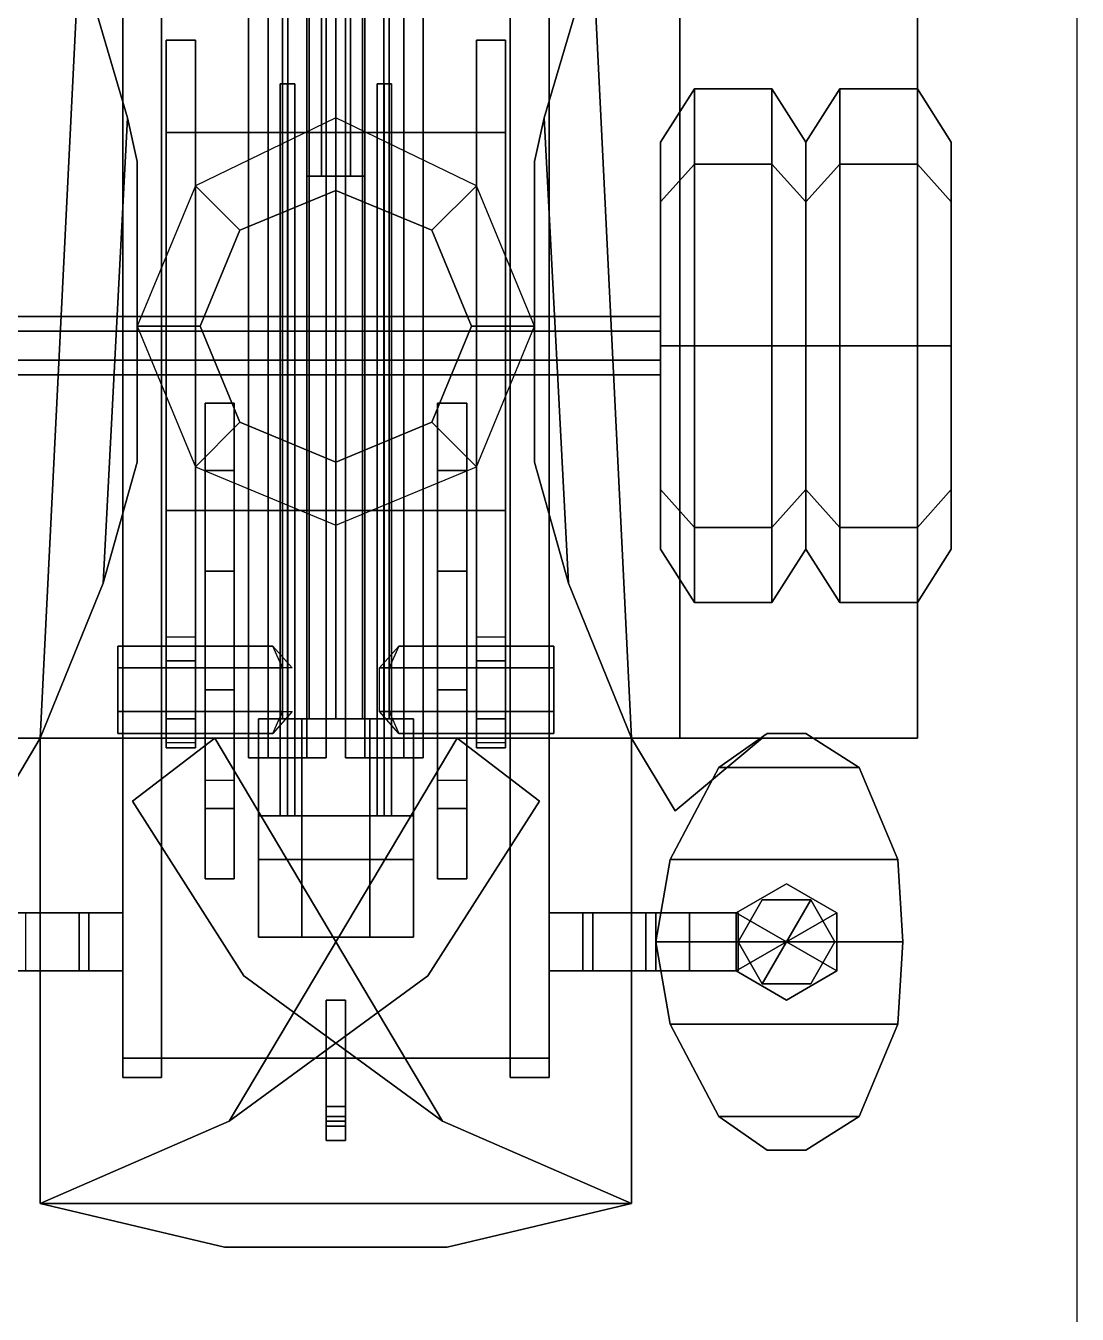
# Model space of a CAD drawing. Header units: millimetres. Extents: x -4.7 to 3, y -10.5 to 11.8.
# Drawn here: x -0.64 to 1.53, y -4.148 to -1.49 of the extents above; entities that cross this region are included whole.
import ezdxf

# ---------------------------------------------------------------- set-up
doc = ezdxf.new("R2010")
doc.units = ezdxf.units.MM
for name, color, linetype in [('drawing', 9, 'Continuous'), ('f2', 8, 'Continuous'), ('foldables', 8, 'Continuous'), ('gun', 1, 'Continuous'), ('sleeve', 5, 'Continuous'), ('supports', 5, 'Continuous'), ('turret', 2, 'Continuous'), ('wheels', 2, 'Continuous')]:
    doc.layers.add(name, color=color, linetype=linetype)
picture_1 = doc.add_image_def('image1.gif', size_in_pixel=(980, 444))

msp = doc.modelspace()

# ---------------------------------------------------------------- linework, layer by layer
for points in [[(-0.44, 2.97, 0.77), (-0.44, -3.66, 0.77), (-0.44, -3.66, 1.06), (-0.44, 2.97, 1.06)], [(-0.44, -3.66, 1.06), (-0.36, -3.66, 1.06), (-0.36, 2.97, 1.06), (-0.44, 2.97, 1.06)], [(-0.36, 2.97, 0.77), (-0.36, -3.66, 0.77), (-0.44, -3.66, 0.77), (-0.44, 2.97, 0.77)], [(-0.36, 2.97, 1.06), (-0.36, -3.66, 1.06), (-0.36, -3.66, 0.77), (-0.36, 2.97, 0.77)], [(0.44, 2.97, 0.77), (0.44, -3.66, 0.77), (0.36, -3.66, 0.77), (0.36, 2.97, 0.77)], [(0.36, -3.66, 1.06), (0.44, -3.66, 1.06), (0.44, 2.97, 1.06), (0.36, 2.97, 1.06)], [(0.36, 2.97, 0.77), (0.36, -3.66, 0.77), (0.36, -3.66, 1.06), (0.36, 2.97, 1.06)], [(0.44, 2.97, 1.06), (0.44, -3.66, 1.06), (0.44, -3.66, 0.77), (0.44, 2.97, 0.77)], [(-1.2, -2.96, 1.27), (1.2, -2.96, 1.27), (1.2, -0.99, 1.27), (-1.2, -0.99, 1.27)], [(1.2, -0.99, 1.23), (1.2, -2.96, 1.23), (-1.2, -2.96, 1.23), (-1.2, -0.99, 1.23)], [(1.2, -0.99, 1.27), (1.2, -2.96, 1.27), (1.2, -2.96, 1.23), (1.2, -0.99, 1.23)], [(-0.44, -1.03, 1.06), (-0.44, -3.62, 1.06), (-0.44, -3.62, 1.23), (-0.44, -1.03, 1.23)], [(0.36, -1.03, 1.06), (0.36, -3.62, 1.06), (-0.36, -3.62, 1.06), (-0.36, -1.03, 1.06)], [(0.44, -3.62, 1.23), (0.44, -3.62, 1.06), (0.44, -1.03, 1.06), (0.44, -1.03, 1.23)], [(0, -1.68, 1.27), (-0.2899, -1.8201, 1.27), (-0.198, -1.912, 1.85), (0, -1.83, 1.85)], [(0.2899, -1.8201, 1.27), (0, -1.68, 1.27), (0, -1.83, 1.85), (0.198, -1.912, 1.85)], [(-0.2899, -1.8201, 1.27), (-0.41, -2.11, 1.27), (-0.28, -2.11, 1.85), (-0.198, -1.912, 1.85)], [(0.41, -2.11, 1.27), (0.2899, -1.8201, 1.27), (0.198, -1.912, 1.85), (0.28, -2.11, 1.85)], [(-0.41, -2.11, 1.27), (-0.2899, -2.3999, 1.27), (-0.198, -2.308, 1.85), (-0.28, -2.11, 1.85)], [(0.2899, -2.3999, 1.27), (0.41, -2.11, 1.27), (0.28, -2.11, 1.85), (0.198, -2.308, 1.85)], [(-0.2899, -2.3999, 1.27), (0, -2.52, 1.27), (0, -2.39, 1.85), (-0.198, -2.308, 1.85)], [(0, -2.52, 1.27), (0.2899, -2.3999, 1.27), (0.198, -2.308, 1.85), (0, -2.39, 1.85)], [(-1.2, -2.96, 1.23), (-0.61, -2.96, 1.23), (-0.61, -2.96, 1.27), (-1.2, -2.96, 1.27)], [(0.61, -2.96, 1.23), (0.61, -3.92, 1.23), (-0.61, -3.92, 1.23), (-0.61, -2.96, 1.23)], [(-0.61, -3.92, 1.27), (0.61, -3.92, 1.27), (0.61, -2.96, 1.27), (-0.61, -2.96, 1.27)], [(-0.61, -2.96, 1.23), (-0.61, -3.92, 1.23), (-0.61, -3.92, 1.27), (-0.61, -2.96, 1.27)], [(0.61, -2.96, 1.27), (0.61, -3.92, 1.27), (0.61, -3.92, 1.23), (0.61, -2.96, 1.23)], [(0.61, -2.96, 1.23), (1.2, -2.96, 1.23), (1.2, -2.96, 1.27), (0.61, -2.96, 1.27)], [(0.93, -3.26, 0.72), (0.8261, -3.32, 0.72), (0.8261, -3.32, 1.44), (0.93, -3.26, 1.44)], [(0.93, -3.26, 0.72), (1.0339, -3.32, 0.72), (1.0339, -3.44, 0.72), (0.8261, -3.32, 0.72)], [(0.8261, -3.32, 1.44), (0.8261, -3.44, 1.44), (1.0339, -3.32, 1.44), (0.93, -3.26, 1.44)], [(1.0339, -3.32, 0.72), (0.93, -3.26, 0.72), (0.93, -3.26, 1.44), (1.0339, -3.32, 1.44)], [(-0.66, -3.32, 0.79), (-0.51, -3.32, 0.64), (-0.64, -3.32, 0.53), (-0.73, -3.32, 0.75)], [(-0.61, -3.32, 0.89), (-0.44, -3.32, 0.79), (-0.51, -3.32, 0.64), (-0.66, -3.32, 0.79)], [(-0.61, -3.44, 0.89), (-0.61, -3.32, 0.89), (-0.66, -3.32, 0.79), (-0.66, -3.44, 0.79)], [(-0.64, -3.44, 0.53), (-0.64, -3.32, 0.53), (-0.51, -3.32, 0.64), (-0.51, -3.44, 0.64)], [(-0.53, -3.44, 0.99), (-0.53, -3.32, 0.99), (-0.61, -3.32, 0.89), (-0.61, -3.44, 0.89)], [(-0.53, -3.32, 0.99), (-0.44, -3.32, 1), (-0.44, -3.32, 0.79), (-0.61, -3.32, 0.89)], [(-0.44, -3.44, 1), (-0.44, -3.32, 1), (-0.53, -3.32, 0.99), (-0.53, -3.44, 0.99)], [(-0.51, -3.44, 0.64), (-0.51, -3.32, 0.64), (-0.44, -3.32, 0.79), (-0.44, -3.44, 0.79)], [(0.66, -3.32, 0.79), (0.51, -3.32, 0.64), (0.44, -3.32, 0.79), (0.61, -3.32, 0.89)], [(0.51, -3.32, 0.64), (0.51, -3.44, 0.64), (0.44, -3.44, 0.79), (0.44, -3.32, 0.79)], [(0.61, -3.32, 0.89), (0.44, -3.32, 0.79), (0.44, -3.32, 1), (0.53, -3.32, 0.99)], [(0.44, -3.32, 1), (0.44, -3.44, 1), (0.53, -3.44, 0.99), (0.53, -3.32, 0.99)], [(0.73, -3.32, 0.75), (0.64, -3.32, 0.53), (0.51, -3.32, 0.64), (0.66, -3.32, 0.79)], [(0.64, -3.32, 0.53), (0.64, -3.44, 0.53), (0.51, -3.44, 0.64), (0.51, -3.32, 0.64)], [(0.53, -3.32, 0.99), (0.53, -3.44, 0.99), (0.61, -3.44, 0.89), (0.61, -3.32, 0.89)], [(0.61, -3.32, 0.89), (0.61, -3.44, 0.89), (0.66, -3.44, 0.79), (0.66, -3.32, 0.79)], [(0.83, -3.32, 0.75), (0.83, -3.32, 0.53), (0.64, -3.32, 0.53), (0.73, -3.32, 0.75)], [(0.83, -3.32, 0.53), (0.83, -3.44, 0.53), (0.64, -3.44, 0.53), (0.64, -3.32, 0.53)], [(0.66, -3.32, 0.79), (0.66, -3.44, 0.79), (0.73, -3.44, 0.75), (0.73, -3.32, 0.75)], [(0.73, -3.32, 0.75), (0.73, -3.44, 0.75), (0.83, -3.44, 0.75), (0.83, -3.32, 0.75)], [(0.8261, -3.32, 0.72), (0.8261, -3.44, 0.72), (0.8261, -3.44, 1.44), (0.8261, -3.32, 1.44)], [(0.8261, -3.32, 0.72), (1.0339, -3.44, 0.72), (0.93, -3.5, 0.72), (0.8261, -3.44, 0.72)], [(0.8261, -3.44, 1.44), (0.93, -3.5, 1.44), (1.0339, -3.44, 1.44), (1.0339, -3.32, 1.44)], [(1.0339, -3.44, 0.72), (1.0339, -3.32, 0.72), (1.0339, -3.32, 1.44), (1.0339, -3.44, 1.44)], [(-0.73, -3.44, 0.75), (-0.64, -3.44, 0.53), (-0.51, -3.44, 0.64), (-0.66, -3.44, 0.79)], [(-0.66, -3.44, 0.79), (-0.51, -3.44, 0.64), (-0.44, -3.44, 0.79), (-0.61, -3.44, 0.89)], [(-0.61, -3.44, 0.89), (-0.44, -3.44, 0.79), (-0.44, -3.44, 1), (-0.53, -3.44, 0.99)], [(0.61, -3.44, 0.89), (0.44, -3.44, 0.79), (0.51, -3.44, 0.64), (0.66, -3.44, 0.79)], [(0.53, -3.44, 0.99), (0.44, -3.44, 1), (0.44, -3.44, 0.79), (0.61, -3.44, 0.89)], [(0.66, -3.44, 0.79), (0.51, -3.44, 0.64), (0.64, -3.44, 0.53), (0.73, -3.44, 0.75)], [(0.73, -3.44, 0.75), (0.64, -3.44, 0.53), (0.83, -3.44, 0.53), (0.83, -3.44, 0.75)], [(0.8261, -3.44, 0.72), (0.93, -3.5, 0.72), (0.93, -3.5, 1.44), (0.8261, -3.44, 1.44)], [(0.93, -3.5, 0.72), (1.0339, -3.44, 0.72), (1.0339, -3.44, 1.44), (0.93, -3.5, 1.44)], [(-0.02, -3.5, 0.83), (-0.02, -3.76, 0.83), (-0.02, -3.72, 0.88), (-0.02, -3.5, 0.98)], [(-0.02, -3.5, 0.98), (-0.02, -3.72, 0.88), (0.02, -3.72, 0.88), (0.02, -3.5, 0.98)], [(0.02, -3.5, 0.83), (0.02, -3.76, 0.83), (-0.02, -3.76, 0.83), (-0.02, -3.5, 0.83)], [(0.02, -3.72, 0.88), (0.02, -3.76, 0.83), (0.02, -3.5, 0.83), (0.02, -3.5, 0.98)], [(-0.44, -3.62, 1.23), (-0.44, -3.62, 1.06), (0.44, -3.62, 1.06), (0.44, -3.62, 1.23)], [(-0.44, -3.66, 0.77), (-0.36, -3.66, 0.77), (-0.36, -3.66, 1.06), (-0.44, -3.66, 1.06)], [(0.36, -3.66, 0.77), (0.44, -3.66, 0.77), (0.44, -3.66, 1.06), (0.36, -3.66, 1.06)], [(-0.02, -3.72, 0.88), (-0.02, -3.75, 0.9), (0.02, -3.75, 0.9), (0.02, -3.72, 0.88)], [(-0.02, -3.76, 0.83), (-0.02, -3.79, 0.86), (-0.02, -3.75, 0.9), (-0.02, -3.72, 0.88)], [(0.02, -3.75, 0.9), (0.02, -3.79, 0.86), (0.02, -3.76, 0.83), (0.02, -3.72, 0.88)], [(-0.02, -3.74, 0.94), (-0.02, -3.76, 0.94), (0.02, -3.76, 0.94), (0.02, -3.74, 0.94)], [(-0.02, -3.79, 0.91), (-0.02, -3.76, 0.94), (-0.02, -3.74, 0.94), (-0.02, -3.75, 0.92)], [(-0.02, -3.75, 0.92), (-0.02, -3.74, 0.94), (0.02, -3.74, 0.94), (0.02, -3.75, 0.92)], [(0.02, -3.74, 0.94), (0.02, -3.76, 0.94), (0.02, -3.79, 0.91), (0.02, -3.75, 0.92)], [(-0.02, -3.79, 0.86), (-0.02, -3.79, 0.91), (-0.02, -3.75, 0.92), (-0.02, -3.75, 0.9)], [(-0.02, -3.75, 0.9), (-0.02, -3.75, 0.92), (0.02, -3.75, 0.92), (0.02, -3.75, 0.9)], [(0.02, -3.76, 0.83), (0.02, -3.79, 0.86), (-0.02, -3.79, 0.86), (-0.02, -3.76, 0.83)], [(0.02, -3.79, 0.91), (0.02, -3.76, 0.94), (-0.02, -3.76, 0.94), (-0.02, -3.79, 0.91)], [(0.02, -3.75, 0.92), (0.02, -3.79, 0.91), (0.02, -3.79, 0.86), (0.02, -3.75, 0.9)], [(0.02, -3.79, 0.86), (0.02, -3.79, 0.91), (-0.02, -3.79, 0.91), (-0.02, -3.79, 0.86)], [(-0.23, -4.01, 1.27), (0.23, -4.01, 1.27), (0.61, -3.92, 1.27), (-0.61, -3.92, 1.27)], [(0.61, -3.92, 1.23), (0.23, -4.01, 1.23), (-0.23, -4.01, 1.23), (-0.61, -3.92, 1.23)], [(-0.61, -3.92, 1.23), (-0.23, -4.01, 1.23), (-0.23, -4.01, 1.27), (-0.61, -3.92, 1.27)], [(0.61, -3.92, 1.27), (0.23, -4.01, 1.27), (0.23, -4.01, 1.23), (0.61, -3.92, 1.23)], [(-0.23, -4.01, 1.23), (0.23, -4.01, 1.23), (0.23, -4.01, 1.27), (-0.23, -4.01, 1.27)]]:
    msp.add_3dface(points)
at = {"layer": 'f2'}
for points in [[(0.53, -1.34, 1.31), (0.61, -2.96, 1.31), (0.71, -2.96, 1.31), (0.71, -0.99, 1.31)], [(0.71, -2.96, 1.27), (0.61, -2.96, 1.27), (0.53, -1.34, 1.27), (0.71, -0.99, 1.27)], [(1.2, -2.96, 1.27), (0.71, -2.96, 1.27), (0.71, -0.99, 1.27), (1.2, -0.99, 1.27)], [(0.71, -0.99, 1.31), (0.71, -2.96, 1.31), (1.2, -2.96, 1.31), (1.2, -0.99, 1.31)], [(1.2, -0.99, 1.31), (1.2, -2.96, 1.31), (1.2, -2.96, 1.27), (1.2, -0.99, 1.27)], [(0.61, -2.96, 1.27), (0.48, -2.64, 1.27), (0.43, -1.68, 1.27), (0.53, -1.34, 1.27)], [(0.43, -1.68, 1.31), (0.48, -2.64, 1.31), (0.61, -2.96, 1.31), (0.53, -1.34, 1.31)], [(0.48, -2.64, 1.27), (0.41, -2.39, 1.27), (0.41, -1.77, 1.27), (0.43, -1.68, 1.27)], [(0.43, -1.68, 1.27), (0.41, -1.77, 1.27), (0.41, -1.77, 1.31), (0.43, -1.68, 1.31)], [(0.41, -1.77, 1.31), (0.41, -2.39, 1.31), (0.48, -2.64, 1.31), (0.43, -1.68, 1.31)], [(0.41, -1.77, 1.27), (0.41, -2.39, 1.27), (0.41, -2.39, 1.31), (0.41, -1.77, 1.31)], [(0.48, -2.64, 1.31), (0.41, -2.39, 1.31), (0.41, -2.39, 1.27), (0.48, -2.64, 1.27)], [(0.61, -2.96, 1.31), (0.48, -2.64, 1.31), (0.48, -2.64, 1.27), (0.61, -2.96, 1.27)], [(0.22, -3.75, 1.27), (-0.19, -3.45, 1.27), (-0.42, -3.09, 1.27), (-0.25, -2.96, 1.27)], [(-0.42, -3.09, 1.31), (-0.19, -3.45, 1.31), (0.22, -3.75, 1.31), (-0.25, -2.96, 1.31)], [(-0.25, -2.96, 1.27), (-0.42, -3.09, 1.27), (-0.42, -3.09, 1.31), (-0.25, -2.96, 1.31)], [(0.61, -3.92, 1.27), (0.22, -3.75, 1.27), (-0.25, -2.96, 1.27), (0.61, -2.96, 1.27)], [(0.61, -2.96, 1.27), (-0.25, -2.96, 1.27), (-0.25, -2.96, 1.31), (0.61, -2.96, 1.31)], [(-0.25, -2.96, 1.31), (0.22, -3.75, 1.31), (0.61, -3.92, 1.31), (0.61, -2.96, 1.31)], [(0.88, -2.96, 1.27), (0.7, -3.11, 1.27), (0.61, -2.96, 1.27), (0.88, -2.96, 1.27)], [(0.61, -2.96, 1.31), (0.7, -3.11, 1.31), (0.88, -2.96, 1.31)], [(0.61, -2.96, 1.31), (0.61, -3.92, 1.31), (0.61, -3.92, 1.27), (0.61, -2.96, 1.27)], [(0.61, -2.96, 1.27), (0.7, -3.11, 1.27), (0.7, -3.11, 1.31), (0.61, -2.96, 1.31)], [(0.88, -2.96, 1.31), (0.7, -3.11, 1.31), (0.7, -3.11, 1.27), (0.88, -2.96, 1.27)], [(1.2, -2.96, 1.31), (0.88, -2.96, 1.31), (0.88, -2.96, 1.27), (1.2, -2.96, 1.27)], [(-0.42, -3.09, 1.27), (-0.19, -3.45, 1.27), (-0.19, -3.45, 1.31), (-0.42, -3.09, 1.31)], [(0.22, -3.75, 1.31), (-0.19, -3.45, 1.31), (-0.19, -3.45, 1.27), (0.22, -3.75, 1.27)], [(0.61, -3.92, 1.31), (0.22, -3.75, 1.31), (0.22, -3.75, 1.27), (0.61, -3.92, 1.27)]]:
    msp.add_3dface(points, dxfattribs=at)
at = {"layer": 'foldables'}
for points in [[(-0.71, -2.96, 1.31), (-0.61, -2.96, 1.31), (-0.53, -1.34, 1.31), (-0.71, -0.99, 1.31)], [(-0.53, -1.34, 1.27), (-0.61, -2.96, 1.27), (-0.71, -2.96, 1.27), (-0.71, -0.99, 1.27)], [(-0.43, -1.68, 1.27), (-0.48, -2.64, 1.27), (-0.61, -2.96, 1.27), (-0.53, -1.34, 1.27)], [(-0.61, -2.96, 1.31), (-0.48, -2.64, 1.31), (-0.43, -1.68, 1.31), (-0.53, -1.34, 1.31)], [(-0.48, -2.64, 1.31), (-0.41, -2.39, 1.31), (-0.41, -1.77, 1.31), (-0.43, -1.68, 1.31)], [(-0.41, -1.77, 1.27), (-0.41, -2.39, 1.27), (-0.48, -2.64, 1.27), (-0.43, -1.68, 1.27)], [(-0.43, -1.68, 1.31), (-0.41, -1.77, 1.31), (-0.41, -1.77, 1.27), (-0.43, -1.68, 1.27)], [(-0.41, -1.77, 1.31), (-0.41, -2.39, 1.31), (-0.41, -2.39, 1.27), (-0.41, -1.77, 1.27)], [(-0.48, -2.64, 1.27), (-0.41, -2.39, 1.27), (-0.41, -2.39, 1.31), (-0.48, -2.64, 1.31)], [(-0.61, -2.96, 1.27), (-0.48, -2.64, 1.27), (-0.48, -2.64, 1.31), (-0.61, -2.96, 1.31)], [(-0.88, -2.96, 1.31), (-0.7, -3.11, 1.31), (-0.61, -2.96, 1.31), (-0.88, -2.96, 1.31)], [(-0.61, -2.96, 1.27), (-0.7, -3.11, 1.27), (-0.88, -2.96, 1.27)], [(-0.61, -2.96, 1.31), (-0.7, -3.11, 1.31), (-0.7, -3.11, 1.27), (-0.61, -2.96, 1.27)], [(0.25, -2.96, 1.27), (-0.22, -3.75, 1.27), (-0.61, -3.92, 1.27), (-0.61, -2.96, 1.27)], [(-0.61, -3.92, 1.31), (-0.22, -3.75, 1.31), (0.25, -2.96, 1.31), (-0.61, -2.96, 1.31)], [(-0.61, -2.96, 1.31), (0.25, -2.96, 1.31), (0.25, -2.96, 1.27), (-0.61, -2.96, 1.27)], [(-0.61, -2.96, 1.27), (-0.61, -3.92, 1.27), (-0.61, -3.92, 1.31), (-0.61, -2.96, 1.31)], [(-0.22, -3.75, 1.31), (0.19, -3.45, 1.31), (0.42, -3.09, 1.31), (0.25, -2.96, 1.31)], [(0.42, -3.09, 1.27), (0.19, -3.45, 1.27), (-0.22, -3.75, 1.27), (0.25, -2.96, 1.27)], [(0.25, -2.96, 1.31), (0.42, -3.09, 1.31), (0.42, -3.09, 1.27), (0.25, -2.96, 1.27)], [(0.42, -3.09, 1.31), (0.19, -3.45, 1.31), (0.19, -3.45, 1.27), (0.42, -3.09, 1.27)], [(-0.22, -3.75, 1.27), (0.19, -3.45, 1.27), (0.19, -3.45, 1.31), (-0.22, -3.75, 1.31)], [(-0.61, -3.92, 1.27), (-0.22, -3.75, 1.27), (-0.22, -3.75, 1.31), (-0.61, -3.92, 1.31)]]:
    msp.add_3dface(points, dxfattribs=at)
at = {"layer": 'gun'}
for points in [[(-0.055, -0.14, 2.7553), (-0.11, -0.14, 2.66), (-0.11, -2.92, 2.66), (-0.055, -2.92, 2.7553)], [(-0.11, -0.14, 2.66), (-0.055, -0.14, 2.5647), (-0.055, -2.92, 2.5647), (-0.11, -2.92, 2.66)], [(0.055, -0.14, 2.7553), (-0.055, -0.14, 2.7553), (-0.055, -2.92, 2.7553), (0.055, -2.92, 2.7553)], [(-0.055, -0.14, 2.5647), (0.055, -0.14, 2.5647), (0.055, -2.92, 2.5647), (-0.055, -2.92, 2.5647)], [(0.11, -0.14, 2.66), (0.055, -0.14, 2.7553), (0.055, -2.92, 2.7553), (0.11, -2.92, 2.66)], [(0.055, -0.14, 2.5647), (0.11, -0.14, 2.66), (0.11, -2.92, 2.66), (0.055, -2.92, 2.5647)], [(-0.1, -1.61, 2.895), (-0.115, -1.61, 2.88), (-0.115, -3.12, 2.88), (-0.1, -3.12, 2.895)], [(-0.115, -1.61, 2.88), (-0.1, -1.61, 2.865), (-0.1, -3.12, 2.865), (-0.115, -3.12, 2.88)], [(-0.085, -1.61, 2.88), (-0.1, -1.61, 2.895), (-0.1, -3.12, 2.895), (-0.085, -3.12, 2.88)], [(-0.1, -1.61, 2.865), (-0.085, -1.61, 2.88), (-0.085, -3.12, 2.88), (-0.1, -3.12, 2.865)], [(0.1, -1.61, 2.895), (0.085, -1.61, 2.88), (0.085, -3.12, 2.88), (0.1, -3.12, 2.895)], [(0.085, -1.61, 2.88), (0.1, -1.61, 2.865), (0.1, -3.12, 2.865), (0.085, -3.12, 2.88)], [(0.115, -1.61, 2.88), (0.1, -1.61, 2.895), (0.1, -3.12, 2.895), (0.115, -3.12, 2.88)], [(0.1, -1.61, 2.865), (0.115, -1.61, 2.88), (0.115, -3.12, 2.88), (0.1, -3.12, 2.865)], [(-0.16, -2.92, 2.48), (-0.16, -3.37, 2.48), (-0.16, -3.37, 2.81), (-0.16, -2.92, 2.81)], [(-0.16, -2.92, 2.81), (-0.16, -3.37, 2.81), (0.16, -3.37, 2.81), (0.16, -2.92, 2.81)], [(0.16, -2.92, 2.81), (0.16, -2.92, 2.48), (-0.16, -2.92, 2.48), (-0.16, -2.92, 2.81)], [(-0.07, -2.92, 2.31), (-0.07, -3.37, 2.31), (-0.16, -3.37, 2.48), (-0.16, -2.92, 2.48)], [(0.16, -2.92, 2.48), (0.07, -2.92, 2.31), (-0.07, -2.92, 2.31), (-0.16, -2.92, 2.48)], [(0.07, -2.92, 2.31), (0.07, -3.37, 2.31), (-0.07, -3.37, 2.31), (-0.07, -2.92, 2.31)], [(0.16, -3.37, 2.48), (0.07, -3.37, 2.31), (0.07, -2.92, 2.31), (0.16, -2.92, 2.48)], [(0.16, -3.37, 2.81), (0.16, -3.37, 2.48), (0.16, -2.92, 2.48), (0.16, -2.92, 2.81)], [(-0.16, -3.12, 2.81), (-0.16, -3.21, 2.81), (-0.16, -3.21, 2.92), (-0.16, -3.12, 2.92)], [(-0.16, -3.12, 2.92), (-0.16, -3.21, 2.92), (0.16, -3.21, 2.92), (0.16, -3.12, 2.92)], [(0.16, -3.12, 2.92), (0.16, -3.12, 2.81), (-0.16, -3.12, 2.81), (-0.16, -3.12, 2.92)], [(0.16, -3.21, 2.92), (0.16, -3.21, 2.81), (0.16, -3.12, 2.81), (0.16, -3.12, 2.92)], [(-0.16, -3.21, 2.92), (-0.16, -3.21, 2.81), (0.16, -3.21, 2.81), (0.16, -3.21, 2.92)], [(-0.16, -3.37, 2.81), (-0.16, -3.37, 2.48), (0.16, -3.37, 2.48), (0.16, -3.37, 2.81)], [(-0.16, -3.37, 2.48), (-0.07, -3.37, 2.31), (0.07, -3.37, 2.31), (0.16, -3.37, 2.48)]]:
    msp.add_3dface(points, dxfattribs=at)
at = {"layer": 'sleeve'}
for points in [[(-0.099, -1.28, 2.769), (-0.14, -1.28, 2.67), (-0.14, -2.92, 2.67), (-0.099, -2.92, 2.769)], [(-0.14, -1.28, 2.67), (-0.099, -1.28, 2.571), (-0.099, -2.92, 2.571), (-0.14, -2.92, 2.67)], [(0, -1.28, 2.81), (-0.099, -1.28, 2.769), (-0.099, -2.92, 2.769), (0, -2.92, 2.81)], [(-0.099, -1.28, 2.571), (0, -1.28, 2.53), (0, -2.92, 2.53), (-0.099, -2.92, 2.571)], [(0.099, -1.28, 2.769), (0, -1.28, 2.81), (0, -2.92, 2.81), (0.099, -2.92, 2.769)], [(0, -1.28, 2.53), (0.099, -1.28, 2.571), (0.099, -2.92, 2.571), (0, -2.92, 2.53)], [(0.14, -1.28, 2.67), (0.099, -1.28, 2.769), (0.099, -2.92, 2.769), (0.14, -2.92, 2.67)], [(0.099, -1.28, 2.571), (0.14, -1.28, 2.67), (0.14, -2.92, 2.67), (0.099, -2.92, 2.571)], [(-0.14, -1.45, 2.9493), (-0.18, -1.45, 2.88), (-0.18, -3, 2.88), (-0.14, -3, 2.9493)], [(-0.18, -1.45, 2.88), (-0.14, -1.45, 2.8107), (-0.14, -3, 2.8107), (-0.18, -3, 2.88)], [(-0.06, -1.45, 2.9493), (-0.14, -1.45, 2.9493), (-0.14, -3, 2.9493), (-0.06, -3, 2.9493)], [(-0.14, -1.45, 2.8107), (-0.06, -1.45, 2.8107), (-0.06, -3, 2.8107), (-0.14, -3, 2.8107)], [(-0.02, -1.45, 2.88), (-0.06, -1.45, 2.9493), (-0.06, -3, 2.9493), (-0.02, -3, 2.88)], [(-0.06, -1.45, 2.8107), (-0.02, -1.45, 2.88), (-0.02, -3, 2.88), (-0.06, -3, 2.8107)], [(0.06, -1.45, 2.9493), (0.02, -1.45, 2.88), (0.02, -3, 2.88), (0.06, -3, 2.9493)], [(0.02, -1.45, 2.88), (0.06, -1.45, 2.8107), (0.06, -3, 2.8107), (0.02, -3, 2.88)], [(0.14, -1.45, 2.9493), (0.06, -1.45, 2.9493), (0.06, -3, 2.9493), (0.14, -3, 2.9493)], [(0.06, -1.45, 2.8107), (0.14, -1.45, 2.8107), (0.14, -3, 2.8107), (0.06, -3, 2.8107)], [(0.18, -1.45, 2.88), (0.14, -1.45, 2.9493), (0.14, -3, 2.9493), (0.18, -3, 2.88)], [(0.14, -1.45, 2.8107), (0.18, -1.45, 2.88), (0.18, -3, 2.88), (0.14, -3, 2.8107)], [(-0.11, -2.815, 2.7279), (-0.13, -2.77, 2.65), (-0.45, -2.77, 2.65), (-0.45, -2.815, 2.7279)], [(-0.13, -2.77, 2.65), (-0.09, -2.815, 2.5721), (-0.45, -2.815, 2.5721), (-0.45, -2.77, 2.65)], [(-0.45, -2.815, 2.7279), (-0.45, -2.77, 2.65), (-0.45, -2.815, 2.5721), (-0.45, -2.905, 2.7279)], [(0.45, -2.77, 2.65), (0.45, -2.815, 2.5721), (0.09, -2.815, 2.5721), (0.13, -2.77, 2.65)], [(0.45, -2.815, 2.7279), (0.45, -2.77, 2.65), (0.13, -2.77, 2.65), (0.11, -2.815, 2.7279)], [(0.45, -2.95, 2.65), (0.45, -2.77, 2.65), (0.45, -2.815, 2.7279), (0.45, -2.905, 2.7279)], [(0.45, -2.905, 2.5721), (0.45, -2.815, 2.5721), (0.45, -2.77, 2.65), (0.45, -2.95, 2.65)], [(-0.11, -2.905, 2.7279), (-0.11, -2.815, 2.7279), (-0.45, -2.815, 2.7279), (-0.45, -2.905, 2.7279)], [(-0.14, -2.815, 2.5721), (-0.14, -2.905, 2.5721), (-0.45, -2.905, 2.5721), (-0.45, -2.815, 2.5721)], [(-0.45, -2.905, 2.7279), (-0.45, -2.815, 2.5721), (-0.45, -2.905, 2.5721), (-0.45, -2.95, 2.65)], [(0.45, -2.815, 2.5721), (0.45, -2.905, 2.5721), (0.09, -2.905, 2.5721), (0.09, -2.815, 2.5721)], [(0.45, -2.905, 2.7279), (0.45, -2.815, 2.7279), (0.11, -2.815, 2.7279), (0.11, -2.905, 2.7279)], [(-0.13, -2.95, 2.65), (-0.11, -2.905, 2.7279), (-0.45, -2.905, 2.7279), (-0.45, -2.95, 2.65)], [(-0.09, -2.905, 2.5721), (-0.13, -2.95, 2.65), (-0.45, -2.95, 2.65), (-0.45, -2.905, 2.5721)], [(0.45, -2.905, 2.5721), (0.45, -2.95, 2.65), (0.13, -2.95, 2.65), (0.09, -2.905, 2.5721)], [(0.45, -2.95, 2.65), (0.45, -2.905, 2.7279), (0.11, -2.905, 2.7279), (0.13, -2.95, 2.65)], [(-0.02, -3, 2.88), (-0.18, -3, 2.88), (-0.14, -3, 2.8107), (-0.06, -3, 2.8107)], [(-0.06, -3, 2.9493), (-0.14, -3, 2.9493), (-0.18, -3, 2.88), (-0.02, -3, 2.88)], [(0.14, -3, 2.9493), (0.06, -3, 2.9493), (0.02, -3, 2.88), (0.18, -3, 2.88)], [(0.18, -3, 2.88), (0.02, -3, 2.88), (0.06, -3, 2.8107), (0.14, -3, 2.8107)]]:
    msp.add_3dface(points, dxfattribs=at)
at = {"layer": 'supports'}
for points in [[(0.89, -2.95), (0.79, -3.02), (0.79, -3.02, 0.05), (0.89, -2.95, 0.05)], [(0.89, -2.95, 0.05), (0.79, -3.02, 0.05), (1.08, -3.02, 0.05), (0.97, -2.95, 0.05)], [(0.97, -2.95), (0.89, -2.95), (0.89, -2.95, 0.05), (0.97, -2.95, 0.05)], [(0.97, -2.95, 0.05), (1.08, -3.02, 0.05), (1.08, -3.02), (0.97, -2.95)], [(0.79, -3.02), (0.69, -3.21), (0.69, -3.21, 0.05), (0.79, -3.02, 0.05)], [(0.79, -3.02, 0.05), (0.69, -3.21, 0.05), (1.16, -3.21, 0.05), (1.08, -3.02, 0.05)], [(1.08, -3.02, 0.05), (1.16, -3.21, 0.05), (1.16, -3.21), (1.08, -3.02)], [(0.69, -3.21), (0.66, -3.38), (0.66, -3.38, 0.05), (0.69, -3.21, 0.05)], [(0.69, -3.21, 0.05), (0.66, -3.38, 0.05), (1.17, -3.38, 0.05), (1.16, -3.21, 0.05)], [(1.16, -3.21, 0.05), (1.17, -3.38, 0.05), (1.17, -3.38), (1.16, -3.21)], [(0.88, -3.2934, 0.05), (0.83, -3.38, 0.05), (0.83, -3.38, 0.72), (0.88, -3.2934, 0.72)], [(0.98, -3.2934, 0.05), (0.88, -3.4666, 0.05), (0.83, -3.38, 0.05), (0.88, -3.2934, 0.05)], [(0.98, -3.2934, 0.05), (0.88, -3.2934, 0.05), (0.88, -3.2934, 0.72), (0.98, -3.2934, 0.72)], [(1.03, -3.38, 0.05), (0.98, -3.4666, 0.05), (0.88, -3.4666, 0.05), (0.98, -3.2934, 0.05)], [(1.03, -3.38, 0.05), (0.98, -3.2934, 0.05), (0.98, -3.2934, 0.72), (1.03, -3.38, 0.72)], [(0.69, -3.55, 0.05), (0.66, -3.38, 0.05), (0.66, -3.38), (0.69, -3.55)], [(1.17, -3.38, 0.05), (0.66, -3.38, 0.05), (0.69, -3.55, 0.05), (1.16, -3.55, 0.05)], [(0.83, -3.38, 0.05), (0.88, -3.4666, 0.05), (0.88, -3.4666, 0.72), (0.83, -3.38, 0.72)], [(0.98, -3.4666, 0.05), (1.03, -3.38, 0.05), (1.03, -3.38, 0.72), (0.98, -3.4666, 0.72)], [(1.16, -3.55), (1.17, -3.38), (1.17, -3.38, 0.05), (1.16, -3.55, 0.05)], [(0.88, -3.4666, 0.05), (0.98, -3.4666, 0.05), (0.98, -3.4666, 0.72), (0.88, -3.4666, 0.72)], [(0.79, -3.74, 0.05), (0.69, -3.55, 0.05), (0.69, -3.55), (0.79, -3.74)], [(1.16, -3.55, 0.05), (0.69, -3.55, 0.05), (0.79, -3.74, 0.05), (1.08, -3.74, 0.05)], [(1.08, -3.74), (1.16, -3.55), (1.16, -3.55, 0.05), (1.08, -3.74, 0.05)], [(0.89, -3.81, 0.05), (0.79, -3.74, 0.05), (0.79, -3.74), (0.89, -3.81)], [(1.08, -3.74, 0.05), (0.79, -3.74, 0.05), (0.89, -3.81, 0.05), (0.97, -3.81, 0.05)], [(0.97, -3.81), (1.08, -3.74), (1.08, -3.74, 0.05), (0.97, -3.81, 0.05)], [(0.97, -3.81, 0.05), (0.89, -3.81, 0.05), (0.89, -3.81), (0.97, -3.81)]]:
    msp.add_3dface(points, dxfattribs=at)
at = {"layer": 'turret'}
for points in [[(-0.03, -1, 2.272), (-0.06, -1, 2.22), (-0.06, -1.8, 2.22), (-0.03, -1.8, 2.272)], [(-0.06, -1, 2.22), (-0.03, -1, 2.168), (-0.03, -1.8, 2.168), (-0.06, -1.8, 2.22)], [(0.03, -1, 2.272), (-0.03, -1, 2.272), (-0.03, -1.8, 2.272), (0.03, -1.8, 2.272)], [(-0.03, -1, 2.168), (0.03, -1, 2.168), (0.03, -1.8, 2.168), (-0.03, -1.8, 2.168)], [(0.06, -1, 2.22), (0.03, -1, 2.272), (0.03, -1.8, 2.272), (0.06, -1.8, 2.22)], [(0.03, -1, 2.168), (0.06, -1, 2.22), (0.06, -1.8, 2.22), (0.03, -1.8, 2.168)], [(-0.35, -1.52, 2.15), (-0.35, -2.49, 2.15), (-0.35, -2.49, 2.67), (-0.35, -1.52, 2.67)], [(-0.35, -1.52, 2.67), (-0.29, -1.52, 2.67), (-0.29, -1.52, 2.15), (-0.35, -1.52, 2.15)], [(-0.35, -2.49, 2.67), (-0.29, -2.49, 2.67), (-0.29, -1.52, 2.67), (-0.35, -1.52, 2.67)], [(-0.35, -1.52, 2.15), (-0.29, -1.52, 2.15), (-0.29, -1.71, 2.15), (-0.35, -1.71, 2.15)], [(-0.29, -1.52, 2.67), (-0.29, -2.49, 2.67), (-0.29, -2.49, 2.15), (-0.29, -1.52, 2.15)], [(0.29, -1.52, 2.15), (0.29, -2.49, 2.15), (0.29, -2.49, 2.67), (0.29, -1.52, 2.67)], [(0.29, -2.49, 2.67), (0.35, -2.49, 2.67), (0.35, -1.52, 2.67), (0.29, -1.52, 2.67)], [(0.29, -1.52, 2.67), (0.35, -1.52, 2.67), (0.35, -1.52, 2.15), (0.29, -1.52, 2.15)], [(0.29, -1.52, 2.15), (0.35, -1.52, 2.15), (0.35, -1.71, 2.15), (0.29, -1.71, 2.15)], [(0.35, -1.52, 2.67), (0.35, -2.49, 2.67), (0.35, -2.49, 2.15), (0.35, -1.52, 2.15)], [(-0.35, -1.71, 2.03), (-0.35, -2.49, 2.03), (-0.35, -2.49, 2.15), (-0.35, -1.71, 2.15)], [(0.35, -1.71, 2.15), (0.35, -1.71, 2.03), (-0.35, -1.71, 2.03), (-0.35, -1.71, 2.15)], [(0.35, -1.71, 2.03), (0.35, -2.49, 2.03), (-0.35, -2.49, 2.03), (-0.35, -1.71, 2.03)], [(-0.29, -1.71, 2.15), (-0.29, -2.49, 2.15), (0.29, -2.49, 2.15), (0.29, -1.71, 2.15)], [(0.35, -2.49, 2.15), (0.35, -2.49, 2.03), (0.35, -1.71, 2.03), (0.35, -1.71, 2.15)], [(0, -1.83, 1.85), (-0.198, -1.912, 1.85), (-0.198, -1.912, 2.03), (0, -1.83, 2.03)], [(0.198, -1.912, 1.85), (0, -1.83, 1.85), (0, -1.83, 2.03), (0.198, -1.912, 2.03)], [(-0.198, -1.912, 1.85), (-0.28, -2.11, 1.85), (-0.28, -2.11, 2.03), (-0.198, -1.912, 2.03)], [(0.28, -2.11, 1.85), (0.198, -1.912, 1.85), (0.198, -1.912, 2.03), (0.28, -2.11, 2.03)], [(-0.28, -2.11, 1.85), (-0.198, -2.308, 1.85), (-0.198, -2.308, 2.03), (-0.28, -2.11, 2.03)], [(0.198, -2.308, 1.85), (0.28, -2.11, 1.85), (0.28, -2.11, 2.03), (0.198, -2.308, 2.03)], [(-0.27, -2.2687, 2.4051), (-0.27, -2.4075, 2.1975), (-0.27, -2.86, 2.65)], [(-0.21, -2.2687, 2.4051), (-0.21, -2.4075, 2.1975), (-0.27, -2.4075, 2.1975), (-0.27, -2.2687, 2.4051)], [(-0.21, -2.86, 2.65), (-0.21, -2.2687, 2.4051), (-0.27, -2.2687, 2.4051), (-0.27, -2.86, 2.65)], [(-0.21, -2.86, 2.65), (-0.21, -2.86, 2.65), (-0.21, -2.4075, 2.1975), (-0.21, -2.2687, 2.4051)], [(0.27, -2.2687, 2.4051), (0.27, -2.4075, 2.1975), (0.21, -2.4075, 2.1975), (0.21, -2.2687, 2.4051)], [(0.21, -2.2687, 2.4051), (0.21, -2.4075, 2.1975), (0.21, -2.86, 2.65)], [(0.27, -2.86, 2.65), (0.27, -2.2687, 2.4051), (0.21, -2.2687, 2.4051), (0.21, -2.86, 2.65)], [(0.27, -2.86, 2.65), (0.27, -2.86, 2.65), (0.27, -2.4075, 2.1975), (0.27, -2.2687, 2.4051)], [(-0.198, -2.308, 1.85), (0, -2.39, 1.85), (0, -2.39, 2.03), (-0.198, -2.308, 2.03)], [(0, -2.39, 1.85), (0.198, -2.308, 1.85), (0.198, -2.308, 2.03), (0, -2.39, 2.03)], [(-0.27, -2.4075, 2.1975), (-0.27, -2.6151, 2.0587), (-0.27, -2.86, 2.65)], [(-0.21, -2.4075, 2.1975), (-0.21, -2.6151, 2.0587), (-0.27, -2.6151, 2.0587), (-0.27, -2.4075, 2.1975)], [(-0.21, -2.86, 2.65), (-0.21, -2.86, 2.65), (-0.21, -2.6151, 2.0587), (-0.21, -2.4075, 2.1975)], [(0.27, -2.4075, 2.1975), (0.27, -2.6151, 2.0587), (0.21, -2.6151, 2.0587), (0.21, -2.4075, 2.1975)], [(0.21, -2.4075, 2.1975), (0.21, -2.6151, 2.0587), (0.21, -2.86, 2.65)], [(0.27, -2.86, 2.65), (0.27, -2.86, 2.65), (0.27, -2.6151, 2.0587), (0.27, -2.4075, 2.1975)], [(-0.35, -2.49, 2.15), (-0.35, -2.49, 2.03), (0.35, -2.49, 2.03), (0.35, -2.49, 2.15)], [(-0.29, -2.49, 2.2), (-0.29, -2.98, 2.51), (-0.35, -2.98, 2.51), (-0.35, -2.49, 2.2)], [(-0.35, -2.49, 2.2), (-0.35, -2.98, 2.51), (-0.35, -2.98, 2.67), (-0.35, -2.49, 2.67)], [(-0.35, -2.49, 2.15), (-0.29, -2.49, 2.15), (-0.29, -2.49, 2.2), (-0.35, -2.49, 2.2)], [(-0.35, -2.98, 2.67), (-0.29, -2.98, 2.67), (-0.29, -2.49, 2.67), (-0.35, -2.49, 2.67)], [(-0.29, -2.49, 2.67), (-0.29, -2.98, 2.67), (-0.29, -2.98, 2.51), (-0.29, -2.49, 2.2)], [(0.29, -2.49, 2.15), (0.35, -2.49, 2.15), (0.35, -2.49, 2.2), (0.29, -2.49, 2.2)], [(0.29, -2.49, 2.2), (0.29, -2.98, 2.51), (0.29, -2.98, 2.67), (0.29, -2.49, 2.67)], [(0.29, -2.98, 2.67), (0.35, -2.98, 2.67), (0.35, -2.49, 2.67), (0.29, -2.49, 2.67)], [(0.35, -2.49, 2.2), (0.35, -2.98, 2.51), (0.29, -2.98, 2.51), (0.29, -2.49, 2.2)], [(0.35, -2.49, 2.67), (0.35, -2.98, 2.67), (0.35, -2.98, 2.51), (0.35, -2.49, 2.2)], [(-0.27, -2.6151, 2.0587), (-0.27, -2.86, 2.01), (-0.27, -2.86, 2.65)], [(-0.21, -2.6151, 2.0587), (-0.21, -2.86, 2.01), (-0.27, -2.86, 2.01), (-0.27, -2.6151, 2.0587)], [(-0.21, -2.86, 2.65), (-0.21, -2.86, 2.65), (-0.21, -2.86, 2.01), (-0.21, -2.6151, 2.0587)], [(0.27, -2.6151, 2.0587), (0.27, -2.86, 2.01), (0.21, -2.86, 2.01), (0.21, -2.6151, 2.0587)], [(0.21, -2.6151, 2.0587), (0.21, -2.86, 2.01), (0.21, -2.86, 2.65)], [(0.27, -2.86, 2.65), (0.27, -2.86, 2.65), (0.27, -2.86, 2.01), (0.27, -2.6151, 2.0587)], [(-0.29, -2.8, 2.7539), (-0.29, -2.7515, 2.67), (-0.35, -2.7515, 2.67), (-0.35, -2.8, 2.7539)], [(-0.35, -2.92, 2.7539), (-0.35, -2.8, 2.7539), (-0.35, -2.7515, 2.67), (-0.35, -2.9685, 2.67)], [(-0.29, -2.9685, 2.67), (-0.29, -2.7515, 2.67), (-0.29, -2.8, 2.7539), (-0.29, -2.92, 2.7539)], [(0.29, -2.92, 2.7539), (0.29, -2.8, 2.7539), (0.29, -2.7515, 2.67), (0.29, -2.9685, 2.67)], [(0.35, -2.8, 2.7539), (0.35, -2.7515, 2.67), (0.29, -2.7515, 2.67), (0.29, -2.8, 2.7539)], [(0.35, -2.9685, 2.67), (0.35, -2.7515, 2.67), (0.35, -2.8, 2.7539), (0.35, -2.92, 2.7539)], [(-0.29, -2.92, 2.7539), (-0.29, -2.8, 2.7539), (-0.35, -2.8, 2.7539), (-0.35, -2.92, 2.7539)], [(0.35, -2.92, 2.7539), (0.35, -2.8, 2.7539), (0.29, -2.8, 2.7539), (0.29, -2.92, 2.7539)], [(-0.27, -2.86, 2.01), (-0.27, -3.1049, 2.0587), (-0.27, -2.86, 2.65)], [(-0.21, -2.86, 2.01), (-0.21, -3.1049, 2.0587), (-0.27, -3.1049, 2.0587), (-0.27, -2.86, 2.01)], [(-0.21, -2.86, 2.65), (-0.21, -2.86, 2.65), (-0.21, -3.1049, 2.0587), (-0.21, -2.86, 2.01)], [(0.27, -2.86, 2.01), (0.27, -3.1049, 2.0587), (0.21, -3.1049, 2.0587), (0.21, -2.86, 2.01)], [(0.21, -2.86, 2.01), (0.21, -3.1049, 2.0587), (0.21, -2.86, 2.65)], [(0.27, -2.86, 2.65), (0.27, -2.86, 2.65), (0.27, -3.1049, 2.0587), (0.27, -2.86, 2.01)], [(-0.29, -2.9685, 2.67), (-0.29, -2.92, 2.7539), (-0.35, -2.92, 2.7539), (-0.35, -2.9685, 2.67)], [(0.35, -2.9685, 2.67), (0.35, -2.92, 2.7539), (0.29, -2.92, 2.7539), (0.29, -2.9685, 2.67)], [(-0.35, -2.98, 2.51), (-0.29, -2.98, 2.51), (-0.29, -2.98, 2.67), (-0.35, -2.98, 2.67)], [(0.29, -2.98, 2.51), (0.35, -2.98, 2.51), (0.35, -2.98, 2.67), (0.29, -2.98, 2.67)], [(-0.21, -3.25, 2.16), (-0.21, -3.0469, 2.1987), (-0.27, -3.0469, 2.1987), (-0.27, -3.25, 2.16)], [(-0.27, -3.1049, 2.0587), (-0.27, -3.25, 2.16), (-0.27, -3.0469, 2.1987)], [(-0.21, -3.0469, 2.1987), (-0.21, -3.0469, 2.1987), (-0.21, -3.25, 2.16), (-0.21, -3.1049, 2.0587)], [(0.21, -3.1049, 2.0587), (0.21, -3.25, 2.16), (0.21, -3.0469, 2.1987)], [(0.27, -3.25, 2.16), (0.27, -3.0469, 2.1987), (0.21, -3.0469, 2.1987), (0.21, -3.25, 2.16)], [(0.27, -3.0469, 2.1987), (0.27, -3.0469, 2.1987), (0.27, -3.25, 2.16), (0.27, -3.1049, 2.0587)], [(-0.21, -3.1049, 2.0587), (-0.21, -3.25, 2.16), (-0.27, -3.25, 2.16), (-0.27, -3.1049, 2.0587)], [(0.27, -3.1049, 2.0587), (0.27, -3.25, 2.16), (0.21, -3.25, 2.16), (0.21, -3.1049, 2.0587)]]:
    msp.add_3dface(points, dxfattribs=at)
at = {"layer": 'wheels'}
for points in [[(0.74, -1.62, 0.52), (0.74, -1.7752, 0.1452), (0.67, -1.853, 0.223), (0.67, -1.73, 0.52)], [(0.74, -1.7752, 0.8948), (0.74, -1.62, 0.52), (0.67, -1.73, 0.52), (0.67, -1.853, 0.817)], [(0.9, -1.62, 0.52), (0.9, -1.7752, 0.1452), (0.74, -1.7752, 0.1452), (0.74, -1.62, 0.52)], [(0.9, -1.7752, 0.8948), (0.9, -1.62, 0.52), (0.74, -1.62, 0.52), (0.74, -1.7752, 0.8948)], [(0.9, -1.7752, 0.1452), (0.9, -1.62, 0.52), (0.97, -1.73, 0.52), (0.97, -1.853, 0.223)], [(0.9, -1.62, 0.52), (0.9, -1.7752, 0.8948), (0.97, -1.853, 0.817), (0.97, -1.73, 0.52)], [(1.04, -1.62, 0.52), (1.04, -1.7752, 0.1452), (0.97, -1.853, 0.223), (0.97, -1.73, 0.52)], [(1.04, -1.7752, 0.8948), (1.04, -1.62, 0.52), (0.97, -1.73, 0.52), (0.97, -1.853, 0.817)], [(1.2, -1.62, 0.52), (1.2, -1.7752, 0.1452), (1.04, -1.7752, 0.1452), (1.04, -1.62, 0.52)], [(1.2, -1.7752, 0.8948), (1.2, -1.62, 0.52), (1.04, -1.62, 0.52), (1.04, -1.7752, 0.8948)], [(1.2, -1.7752, 0.1452), (1.2, -1.62, 0.52), (1.27, -1.73, 0.52), (1.27, -1.853, 0.223)], [(1.2, -1.62, 0.52), (1.2, -1.7752, 0.8948), (1.27, -1.853, 0.817), (1.27, -1.73, 0.52)], [(0.67, -2.447, 0.223), (0.67, -1.73, 0.52), (0.67, -1.853, 0.223), (0.67, -2.15, 0.1)], [(0.67, -2.57, 0.52), (0.67, -1.853, 0.817), (0.67, -1.73, 0.52), (0.67, -2.447, 0.223)], [(1.27, -1.853, 0.817), (1.27, -2.15, 0.94), (1.27, -2.447, 0.817), (1.27, -1.73, 0.52)], [(1.27, -1.73, 0.52), (1.27, -2.447, 0.817), (1.27, -2.57, 0.52), (1.27, -1.853, 0.223)], [(0.74, -1.7752, 0.1452), (0.74, -2.15, -0.01), (0.67, -2.15, 0.1), (0.67, -1.853, 0.223)], [(0.74, -2.15, 1.05), (0.74, -1.7752, 0.8948), (0.67, -1.853, 0.817), (0.67, -2.15, 0.94)], [(0.9, -1.7752, 0.1452), (0.9, -2.15, -0.01), (0.74, -2.15, -0.01), (0.74, -1.7752, 0.1452)], [(0.9, -2.15, 1.05), (0.9, -1.7752, 0.8948), (0.74, -1.7752, 0.8948), (0.74, -2.15, 1.05)], [(0.9, -2.15, -0.01), (0.9, -1.7752, 0.1452), (0.97, -1.853, 0.223), (0.97, -2.15, 0.1)], [(0.9, -1.7752, 0.8948), (0.9, -2.15, 1.05), (0.97, -2.15, 0.94), (0.97, -1.853, 0.817)], [(1.04, -1.7752, 0.1452), (1.04, -2.15, -0.01), (0.97, -2.15, 0.1), (0.97, -1.853, 0.223)], [(1.04, -2.15, 1.05), (1.04, -1.7752, 0.8948), (0.97, -1.853, 0.817), (0.97, -2.15, 0.94)], [(1.2, -1.7752, 0.1452), (1.2, -2.15, -0.01), (1.04, -2.15, -0.01), (1.04, -1.7752, 0.1452)], [(1.2, -2.15, 1.05), (1.2, -1.7752, 0.8948), (1.04, -1.7752, 0.8948), (1.04, -2.15, 1.05)], [(1.2, -2.15, -0.01), (1.2, -1.7752, 0.1452), (1.27, -1.853, 0.223), (1.27, -2.15, 0.1)], [(1.2, -1.7752, 0.8948), (1.2, -2.15, 1.05), (1.27, -2.15, 0.94), (1.27, -1.853, 0.817)], [(0.67, -2.447, 0.817), (0.67, -2.15, 0.94), (0.67, -1.853, 0.817), (0.67, -2.57, 0.52)], [(1.27, -1.853, 0.223), (1.27, -2.57, 0.52), (1.27, -2.447, 0.223), (1.27, -2.15, 0.1)], [(0.67, -2.12, 0.572), (0.67, -2.09, 0.52), (-0.67, -2.09, 0.52), (-0.67, -2.12, 0.572)], [(0.67, -2.09, 0.52), (0.67, -2.12, 0.468), (-0.67, -2.12, 0.468), (-0.67, -2.09, 0.52)], [(0.67, -2.12, 0.468), (0.67, -2.18, 0.468), (-0.67, -2.18, 0.468), (-0.67, -2.12, 0.468)], [(0.67, -2.18, 0.572), (0.67, -2.12, 0.572), (-0.67, -2.12, 0.572), (-0.67, -2.18, 0.572)], [(0.74, -2.15, -0.01), (0.74, -2.5248, 0.1452), (0.67, -2.447, 0.223), (0.67, -2.15, 0.1)], [(0.74, -2.5248, 0.8948), (0.74, -2.15, 1.05), (0.67, -2.15, 0.94), (0.67, -2.447, 0.817)], [(0.9, -2.15, -0.01), (0.9, -2.5248, 0.1452), (0.74, -2.5248, 0.1452), (0.74, -2.15, -0.01)], [(0.9, -2.5248, 0.8948), (0.9, -2.15, 1.05), (0.74, -2.15, 1.05), (0.74, -2.5248, 0.8948)], [(0.9, -2.5248, 0.1452), (0.9, -2.15, -0.01), (0.97, -2.15, 0.1), (0.97, -2.447, 0.223)], [(0.9, -2.15, 1.05), (0.9, -2.5248, 0.8948), (0.97, -2.447, 0.817), (0.97, -2.15, 0.94)], [(1.04, -2.15, -0.01), (1.04, -2.5248, 0.1452), (0.97, -2.447, 0.223), (0.97, -2.15, 0.1)], [(1.04, -2.5248, 0.8948), (1.04, -2.15, 1.05), (0.97, -2.15, 0.94), (0.97, -2.447, 0.817)], [(1.2, -2.15, -0.01), (1.2, -2.5248, 0.1452), (1.04, -2.5248, 0.1452), (1.04, -2.15, -0.01)], [(1.2, -2.5248, 0.8948), (1.2, -2.15, 1.05), (1.04, -2.15, 1.05), (1.04, -2.5248, 0.8948)], [(1.2, -2.5248, 0.1452), (1.2, -2.15, -0.01), (1.27, -2.15, 0.1), (1.27, -2.447, 0.223)], [(1.2, -2.15, 1.05), (1.2, -2.5248, 0.8948), (1.27, -2.447, 0.817), (1.27, -2.15, 0.94)], [(0.67, -2.21, 0.52), (0.67, -2.18, 0.572), (-0.67, -2.18, 0.572), (-0.67, -2.21, 0.52)], [(0.67, -2.18, 0.468), (0.67, -2.21, 0.52), (-0.67, -2.21, 0.52), (-0.67, -2.18, 0.468)], [(0.74, -2.5248, 0.1452), (0.74, -2.68, 0.52), (0.67, -2.57, 0.52), (0.67, -2.447, 0.223)], [(0.74, -2.68, 0.52), (0.74, -2.5248, 0.8948), (0.67, -2.447, 0.817), (0.67, -2.57, 0.52)], [(0.9, -2.68, 0.52), (0.9, -2.5248, 0.1452), (0.97, -2.447, 0.223), (0.97, -2.57, 0.52)], [(0.9, -2.5248, 0.8948), (0.9, -2.68, 0.52), (0.97, -2.57, 0.52), (0.97, -2.447, 0.817)], [(1.04, -2.5248, 0.1452), (1.04, -2.68, 0.52), (0.97, -2.57, 0.52), (0.97, -2.447, 0.223)], [(1.04, -2.68, 0.52), (1.04, -2.5248, 0.8948), (0.97, -2.447, 0.817), (0.97, -2.57, 0.52)], [(1.2, -2.68, 0.52), (1.2, -2.5248, 0.1452), (1.27, -2.447, 0.223), (1.27, -2.57, 0.52)], [(1.2, -2.5248, 0.8948), (1.2, -2.68, 0.52), (1.27, -2.57, 0.52), (1.27, -2.447, 0.817)], [(0.9, -2.5248, 0.1452), (0.9, -2.68, 0.52), (0.74, -2.68, 0.52), (0.74, -2.5248, 0.1452)], [(0.9, -2.68, 0.52), (0.9, -2.5248, 0.8948), (0.74, -2.5248, 0.8948), (0.74, -2.68, 0.52)], [(1.2, -2.5248, 0.1452), (1.2, -2.68, 0.52), (1.04, -2.68, 0.52), (1.04, -2.5248, 0.1452)], [(1.2, -2.68, 0.52), (1.2, -2.5248, 0.8948), (1.04, -2.5248, 0.8948), (1.04, -2.68, 0.52)]]:
    msp.add_3dface(points, dxfattribs=at)

# ---------------------------------------------------------------- pictures from other files: only their frames are drawn
at = {"layer": 'drawing'}
image = msp.add_image(picture_1, insert=(1.53, 3.31, -9.22), size_in_units=(13.826, 6.264), rotation=-90, dxfattribs=dict(at, fade=51))
image.dxf.v_pixel = (-0.01410816, -9e-19)
image.dxf.flags = 15

doc.saveas('drawing.dxf')
